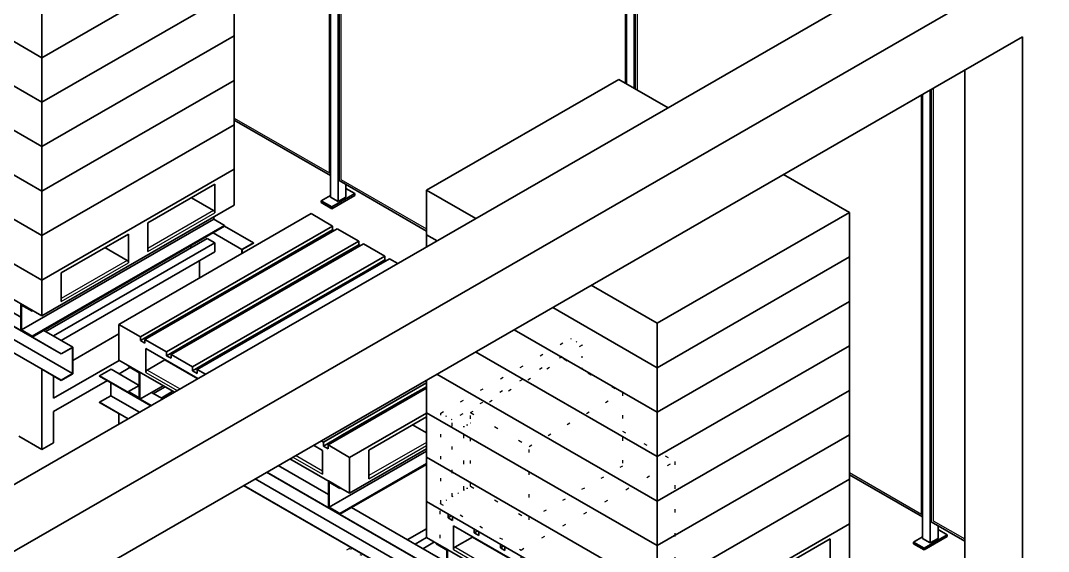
# Model space of a CAD drawing. Header units: millimetres. Extents: x 0 to 84100, y 0 to 59400.
# Drawn here: x 64822 to 68602, y 22544 to 24495 of the extents above; entities that cross this region are included whole.
import ezdxf

# ---------------------------------------------------------------- set-up
doc = ezdxf.new("R2010")
doc.units = ezdxf.units.MM
doc.header["$LTSCALE"] = 100
doc.linetypes.add('DOTTED', pattern=[0.0481, 0.0068, -0.0413])
for name, color, linetype, lineweight in [('Reference (ISO)', 7, 'DOTTED', 25), ('Visible (ISO)', 7, 'Continuous', 35), ('Visible Narrow (ISO)', 7, 'Continuous', 25)]:
    doc.layers.add(name, color=color, linetype=linetype, lineweight=lineweight)

msp = doc.modelspace()

# ---------------------------------------------------------------- linework, layer by layer
at = {"layer": 'Reference (ISO)', "ltscale": 17.54158}
for p, q in [((66367.27, 23051.89), (66844.56, 23326.74)), ((66886.99, 23302.31), (66409.69, 23027.46))]:
    msp.add_line(p, q, dxfattribs=at)
at = {"layer": 'Reference (ISO)', "ltscale": 4.910929}
for p, q in [((66844.56, 23326.74), (66886.99, 23302.31)), ((66409.69, 23027.46), (66367.27, 23051.89)), ((66409.69, 22745.4), (66452.12, 22769.83))]:
    msp.add_line(p, q, dxfattribs=at)
at = {"layer": 'Reference (ISO)', "ltscale": 8.973438}
msp.add_line((66886.99, 23212.68), (66886.99, 23302.31), dxfattribs=at)
at = {"layer": 'Reference (ISO)', "ltscale": 16.805267}
for p, q in [((66476.87, 23053.88), (66819.82, 23251.37)), ((66692.54, 22929.68), (67035.48, 23127.17)), ((67035.48, 22857.38), (66692.54, 22659.89))]:
    msp.add_line(p, q, dxfattribs=at)
at = {"layer": 'Reference (ISO)', "ltscale": 21.13652}
for p, q in [((66819.82, 23251.37), (67035.48, 23127.17)), ((66476.87, 23053.88), (66692.54, 22929.68)), ((66476.87, 22784.09), (66692.54, 22659.89))]:
    msp.add_line(p, q, dxfattribs=at)
at = {"layer": 'Reference (ISO)', "ltscale": 17.151768}
for p, q in [((67035.48, 23127.17), (67035.48, 22857.38)), ((66476.87, 22784.09), (66476.87, 23053.88)), ((66692.54, 22659.89), (66692.54, 22929.68))]:
    msp.add_line(p, q, dxfattribs=at)
at = {"layer": 'Reference (ISO)', "ltscale": 16.830288}
msp.add_line((66367.27, 22720.97), (66367.27, 23051.89), dxfattribs=at)
at = {"layer": 'Reference (ISO)', "ltscale": 17.931393}
msp.add_line((66409.69, 22745.4), (66409.69, 23027.46), dxfattribs=at)
at = {"layer": 'Reference (ISO)', "ltscale": 2.864667}
for p, q in [((66452.12, 23002.83), (66476.87, 23017.09)), ((66452.12, 22769.83), (66476.87, 22784.09))]:
    msp.add_line(p, q, dxfattribs=at)
at = {"layer": 'Reference (ISO)', "ltscale": 19.750519}
msp.add_line((66452.12, 22769.83), (66452.12, 23002.83), dxfattribs=at)
at = {"layer": 'Reference (ISO)', "ltscale": 18.88427}
msp.add_line((67035.48, 22985.65), (67228.17, 22874.69), dxfattribs=at)
at = {"layer": 'Reference (ISO)', "ltscale": 18.480019}
msp.add_line((66662.48, 22548.93), (67228.17, 22874.69), dxfattribs=at)
at = {"layer": 'Reference (ISO)', "ltscale": 18.265518}
for p, q in [((67228.17, 22874.69), (67228.17, 21869.1)), ((66365.5, 21714.37), (66365.5, 22719.95)), ((66662.48, 21543.35), (66662.48, 22548.93))]:
    msp.add_line(p, q, dxfattribs=at)
at = {"layer": 'Reference (ISO)', "ltscale": 5.115555}
msp.add_line((66365.5, 22719.95), (66409.69, 22745.4), dxfattribs=at)
at = {"layer": 'Reference (ISO)', "ltscale": 17.463617}
msp.add_line((66365.5, 22719.95), (66662.48, 22548.93), dxfattribs=at)
at = {"layer": 'Reference (ISO)', "ltscale": 18.900019}
msp.add_line((66032.1, 22555.07), (65324.99, 22147.87), dxfattribs=at)
at = {"layer": 'Reference (ISO)', "ltscale": 9.167153}
msp.add_line((66032.1, 22555.07), (66111.29, 22509.46), dxfattribs=at)
at = {"layer": 'Visible (ISO)'}
for p, q in [((65961.39, 23845.77), (65961.39, 25719.59)), ((65989.67, 23829.49), (65989.67, 25703.3)), ((65993.21, 23906.74), (65993.21, 25705.34)), ((67050.33, 24262.26), (67050.33, 25092.51)), ((67078.62, 24245.97), (67078.62, 25076.22)), ((67082.15, 24243.93), (67082.15, 25078.26)), ((64900.73, 24358.71), (64052.2, 24847.35)), ((64900.73, 24358.7), (64052.2, 24847.34)), ((62213.72, 21301.23), (68294.84, 24803.12)), ((68719.1, 24803.12), (62213.72, 21056.92)), ((65607.84, 24765.91), (64900.73, 24358.71)), ((65607.84, 24765.9), (64900.73, 24358.7)), ((64900.73, 24195.19), (64052.2, 24683.83)), ((64900.73, 24195.19), (64052.2, 24683.82)), ((65607.84, 24602.39), (64900.73, 24195.19)), ((65607.84, 24602.38), (64900.73, 24195.19)), ((65607.84, 24438.87), (65607.84, 24602.38)), ((64900.73, 24031.68), (64052.2, 24520.31)), ((64900.73, 24031.67), (64052.2, 24520.3)), ((64900.73, 24358.71), (64900.73, 24522.22)), ((64971.44, 23270.67), (62850.12, 24492.26)), ((62850.12, 24491.44), (64971.44, 23269.86)), ((62425.85, 20933.81), (68506.97, 24435.69)), ((65013.16, 23197.41), (62891.84, 24419)), ((65607.84, 24438.87), (64900.73, 24031.68)), ((65607.84, 24438.86), (64900.73, 24031.67)), ((65607.83, 24438.87), (65607.84, 24438.86)), ((65607.84, 24275.35), (65607.84, 24438.86)), ((68506.97, 22225.5), (68506.97, 24435.69)), ((64971.44, 23173.39), (62850.12, 24394.97)), ((64900.73, 23868.16), (64052.2, 24356.79)), ((64900.73, 23868.15), (64052.2, 24356.79)), ((64900.73, 24195.19), (64900.73, 24358.7)), ((68294.84, 22347.66), (68294.84, 24313.53)), ((65607.84, 24275.35), (64900.73, 23868.16)), ((65607.84, 24275.35), (64900.73, 23868.15)), ((65607.83, 24275.35), (65607.84, 24275.35)), ((65607.84, 24111.84), (65607.84, 24275.35)), ((66314.94, 23871.35), (67022.05, 24278.54)), ((67022.05, 24278.54), (67202.98, 24174.35)), ((68167.56, 22575.32), (68167.56, 24240.24)), ((68171.1, 22652.57), (68171.1, 24242.27)), ((64900.73, 23704.64), (64052.2, 24193.28)), ((64900.73, 23704.63), (64052.2, 24193.27)), ((64900.73, 24031.68), (64900.73, 24195.19)), ((68139.28, 22591.61), (68139.28, 24223.95)), ((65607.84, 24128.66), (65961.39, 23925.06)), ((65607.84, 24111.84), (64900.73, 23704.64)), ((65607.84, 24111.83), (64900.73, 23704.63)), ((65607.83, 24111.83), (65607.84, 24111.83)), ((65607.84, 23948.32), (65607.84, 24111.83)), ((64900.73, 23541.12), (64052.2, 24029.76)), ((64900.73, 23868.16), (64900.73, 24031.67)), ((65607.84, 23948.32), (64900.73, 23541.12)), ((65607.83, 23948.32), (65607.83, 23816.69)), ((67628.06, 23929.56), (67870.58, 23789.91)), ((64052.2, 23898.13), (64900.73, 23409.5)), ((65289.64, 23751.18), (65537.12, 23893.7)), ((65537.12, 23893.7), (65537.12, 23788.24)), ((65993.21, 23906.74), (66314.94, 23721.46)), ((66017.96, 23845.77), (66017.96, 23892.48)), ((64900.73, 23704.64), (64900.73, 23868.15)), ((65927.8, 23832.54), (65961.39, 23851.88)), ((66051.54, 23859.01), (65966.69, 23810.14)), ((65966.69, 23803.6), (66051.54, 23852.47)), ((66017.96, 23878.35), (66051.54, 23859.01)), ((66051.54, 23852.47), (66051.54, 23859.01)), ((66495.87, 23767.16), (66314.94, 23871.35)), ((66314.94, 23707.84), (66314.94, 23871.35)), ((65607.83, 23816.69), (64900.73, 23409.5)), ((65532.17, 23796.81), (65450.52, 23843.83)), ((65927.8, 23826), (65927.8, 23832.54)), ((65966.69, 23810.14), (65927.8, 23832.54)), ((65927.8, 23826), (65966.69, 23803.6)), ((65961.39, 23845.77), (65989.67, 23829.49)), ((65989.67, 23829.49), (66017.96, 23845.77)), ((64822.95, 23405.05), (64172.41, 23779.67)), ((65890.68, 23785.44), (65183.57, 23378.25)), ((65890.68, 23785.44), (65969.87, 23739.84)), ((65966.69, 23803.6), (65966.69, 23810.14)), ((67870.58, 23789.91), (67163.47, 23382.71)), ((67870.58, 23626.4), (67870.58, 23789.91)), ((65532.88, 23765.02), (64825.77, 23357.83)), ((65572.48, 23742.22), (64865.37, 23335.02)), ((64865.37, 23331.75), (65572.48, 23738.95)), ((65262.77, 23332.64), (65969.87, 23739.84)), ((65289.64, 23645.72), (65289.64, 23751.18)), ((65532.88, 23773.53), (65532.88, 23765.02)), ((65532.88, 23765.02), (65572.48, 23742.22)), ((65572.48, 23738.95), (65572.48, 23742.22)), ((65572.48, 23738.95), (65678.54, 23677.87)), ((65969.87, 23739.84), (65969.87, 23725.94)), ((64900.73, 23541.12), (64900.73, 23704.63)), ((64971.44, 23567.95), (65218.93, 23710.46)), ((65218.93, 23710.46), (65218.93, 23605)), ((65986.84, 23730.06), (65279.74, 23322.87)), ((65636.12, 23653.44), (65530.05, 23714.52)), ((65899.16, 23685.22), (65969.87, 23725.94)), ((65969.87, 23725.94), (65974.78, 23723.11)), ((65986.84, 23730.06), (66066.04, 23684.46)), ((66353.9, 23685.4), (66314.94, 23707.84)), ((66353.89, 23685.4), (66314.94, 23707.83)), ((66314.94, 23662.97), (66314.94, 23707.83)), ((66314.94, 23707.83), (66314.95, 23707.83)), ((65508.84, 23694.03), (64914.98, 23352.05)), ((65537.12, 23677.74), (64943.26, 23335.76)), ((65358.93, 23277.26), (66066.04, 23684.46)), ((66083.01, 23674.68), (65375.9, 23267.49)), ((65452.05, 23661.33), (65444.87, 23665.46)), ((65508.84, 23694.03), (65537.12, 23677.74)), ((65537.12, 23677.74), (65537.12, 23645.04)), ((65678.54, 23677.87), (65636.12, 23653.44)), ((65636.83, 23653.03), (65678.54, 23677.05)), ((65899.16, 23685.22), (65651.67, 23542.7)), ((65678.54, 23677.05), (65678.54, 23677.87)), ((65904.07, 23682.39), (65899.16, 23685.22)), ((65995.33, 23629.84), (66066.04, 23670.56)), ((66066.04, 23684.46), (66066.04, 23670.56)), ((66066.04, 23670.56), (66070.94, 23667.73)), ((66083.01, 23674.68), (66162.21, 23629.08)), ((65537.12, 23645.04), (64971.66, 23319.41)), ((65213.98, 23613.57), (65132.32, 23660.59)), ((65455.1, 23221.88), (66162.21, 23629.08)), ((65636.12, 23653.44), (65636.12, 23638.85)), ((65636.83, 23639.26), (65636.83, 23653.03)), ((65995.33, 23629.84), (65747.84, 23487.32)), ((65819.97, 23633.96), (65819.97, 23639.61)), ((66000.23, 23627.02), (65995.33, 23629.84)), ((66162.21, 23629.08), (66162.21, 23615.18)), ((67870.58, 23626.4), (67163.47, 23219.2)), ((67870.58, 23626.39), (67163.47, 23219.19)), ((67870.57, 23626.39), (67870.58, 23626.39)), ((67870.58, 23462.88), (67870.58, 23626.39)), ((66179.18, 23619.31), (65472.07, 23212.11)), ((65480.55, 23612.47), (65480.55, 23549.27)), ((65918.96, 23580.21), (65918.96, 23585.86)), ((65979.71, 23620.85), (65984.62, 23618.02)), ((66091.5, 23574.46), (66162.21, 23615.18)), ((66162.21, 23615.18), (66167.11, 23612.36)), ((66179.18, 23619.31), (66209.15, 23602.05)), ((64971.44, 23462.48), (64971.44, 23567.95)), ((66091.5, 23574.46), (65844.01, 23431.94)), ((65908.73, 23579.97), (65913.63, 23577.14)), ((66072.7, 23563.64), (66077.6, 23560.81)), ((66075.88, 23565.47), (66080.78, 23562.64)), ((66096.4, 23571.64), (66091.5, 23574.46)), ((64900.73, 23409.5), (64900.73, 23541.12)), ((65580.96, 23501.98), (65651.67, 23542.7)), ((65651.67, 23542.7), (65656.58, 23539.88)), ((65994.18, 23512.77), (65989.28, 23515.6)), ((66004.89, 23524.59), (66009.8, 23521.77)), ((67163.47, 23382.71), (66920.95, 23522.37)), ((65580.96, 23501.98), (65333.48, 23359.46)), ((65585.87, 23499.16), (65580.96, 23501.98)), ((65677.13, 23446.6), (65747.84, 23487.32)), ((65747.84, 23487.32), (65752.74, 23484.5)), ((65937.28, 23480.01), (65932.38, 23482.83)), ((65974.81, 23507.26), (65979.71, 23504.44)), ((64822.95, 23454.29), (64865.37, 23429.86)), ((64822.95, 23356.18), (64822.95, 23454.29)), ((64825.77, 23357.83), (64825.77, 23449.39)), ((64825.77, 23449.39), (64865.37, 23426.59)), ((65677.13, 23446.6), (65429.64, 23304.08)), ((65501.77, 23450.73), (65501.77, 23456.37)), ((65661.51, 23437.61), (65666.42, 23434.78)), ((65682.03, 23443.78), (65677.13, 23446.6)), ((65904.82, 23466), (65844.84, 23431.46)), ((65903.99, 23466.48), (65904.82, 23466)), ((65904.82, 23466), (65904.82, 23461.31)), ((67163.47, 23219.19), (66778.98, 23440.61)), ((67163.47, 23219.2), (66778.99, 23440.61)), ((67870.58, 23462.88), (67163.47, 23055.68)), ((67870.58, 23462.87), (67163.47, 23055.68)), ((67870.57, 23462.88), (67870.58, 23462.87)), ((67870.58, 23299.36), (67870.58, 23462.87)), ((64865.37, 23426.59), (64865.37, 23429.86)), ((64865.37, 23426.59), (64868.21, 23428.22)), ((65590.53, 23396.73), (65595.43, 23393.91)), ((65600.76, 23396.98), (65600.76, 23402.62)), ((65773.3, 23391.22), (65844.01, 23431.94)), ((65844.01, 23431.94), (65848.91, 23429.12)), ((65262.77, 23332.64), (65183.57, 23378.25)), ((65183.57, 23378.25), (65183.57, 23246.62)), ((65262.77, 23318.74), (65333.48, 23359.46)), ((65333.48, 23359.46), (65338.38, 23356.64)), ((65773.3, 23391.22), (65525.81, 23248.7)), ((65762.31, 23379.25), (65757.41, 23382.07)), ((65757.68, 23382.23), (65762.58, 23379.41)), ((65758.51, 23381.75), (65758.24, 23381.59)), ((65778.2, 23388.4), (65773.3, 23391.22)), ((67163.47, 23055.68), (66637, 23358.85)), ((67163.47, 23055.68), (66637.01, 23358.85)), ((67163.47, 23219.2), (67163.47, 23382.71)), ((64822.95, 23356.18), (64865.37, 23331.75)), ((64865.37, 23335.02), (64825.77, 23357.83)), ((64865.37, 23331.75), (64865.37, 23335.02)), ((65013.86, 23295.11), (64907.8, 23356.18)), ((65013.86, 23245.36), (65183.57, 23343.09)), ((65262.77, 23318.74), (65262.77, 23332.64)), ((65358.93, 23277.26), (65279.74, 23322.87)), ((65279.74, 23322.87), (65279.74, 23308.97)), ((65671.91, 23331.88), (65526.64, 23248.22)), ((65675.98, 23329.54), (65671.08, 23332.36)), ((65686.7, 23341.35), (65691.6, 23338.53)), ((65013.86, 23295.11), (64971.44, 23270.67)), ((64971.44, 23269.86), (65013.16, 23293.88)), ((65013.16, 23293.88), (65013.16, 23197.41)), ((65013.86, 23197), (65013.86, 23295.11)), ((65279.74, 23308.97), (65262.77, 23318.74)), ((65282.56, 23201.88), (65282.56, 23289.35)), ((65282.56, 23289.35), (65474.36, 23178.91)), ((65358.93, 23263.36), (65429.64, 23304.08)), ((65429.64, 23304.08), (65434.55, 23301.26)), ((67870.58, 23299.36), (67163.47, 22892.17)), ((67870.58, 23299.36), (67163.47, 22892.16)), ((67870.57, 23299.36), (67870.58, 23299.36)), ((67870.58, 23135.85), (67870.58, 23299.36)), ((65184.67, 23245.99), (64943.15, 23106.91)), ((64971.44, 23270.67), (64971.44, 23269.86)), ((65387.76, 23129.04), (65183.57, 23246.62)), ((65287.51, 23210.45), (65353.28, 23248.32)), ((65353.28, 23248.63), (65353.28, 23248.32)), ((65353.28, 23248.32), (65353.55, 23248.48)), ((65474.08, 23178.75), (65353.28, 23248.32)), ((65358.93, 23263.36), (65358.93, 23277.26)), ((65375.9, 23253.59), (65358.93, 23263.36)), ((65455.1, 23221.88), (65375.9, 23267.49)), ((65375.9, 23267.49), (65375.9, 23253.59)), ((65455.1, 23207.98), (65525.81, 23248.7)), ((65525.81, 23248.7), (65530.71, 23245.88)), ((67163.47, 22892.17), (66495.03, 23277.09)), ((67163.47, 22892.16), (66495.03, 23277.09)), ((64900.73, 23213.29), (64900.73, 22918.97)), ((64971.44, 23172.57), (64900.73, 23213.29)), ((65112.86, 23189.23), (65155.29, 23213.67)), ((65258.51, 23154.22), (65155.29, 23213.67)), ((65184.5, 23196.84), (65224.42, 23219.83)), ((65218.93, 23226.26), (65261.35, 23201.83)), ((65218.93, 23222.99), (65218.93, 23226.26)), ((65218.93, 23222.99), (65258.52, 23200.19)), ((65369.17, 23239.48), (65368.89, 23239.33)), ((65455.1, 23207.98), (65455.1, 23221.88)), ((65472.07, 23198.21), (65455.1, 23207.98)), ((65502.04, 23194.85), (65472.07, 23212.11)), ((65472.07, 23212.11), (65472.07, 23198.21)), ((67163.47, 23055.68), (67163.47, 23219.19)), ((64943.15, 23188.86), (64943.15, 23106.91)), ((64943.15, 23057.86), (65141.37, 23172)), ((65013.16, 23197.41), (64971.44, 23173.39)), ((64971.44, 23172.57), (65013.86, 23197)), ((64971.44, 23173.39), (64971.44, 23172.57)), ((65112.86, 23188.42), (65112.86, 23189.23)), ((65302.57, 23079.98), (65112.86, 23189.23)), ((65112.86, 23188.42), (65301.86, 23079.58)), ((65258.52, 23200.19), (65258.52, 23108.62)), ((65261.35, 23103.72), (65261.35, 23201.83)), ((65432.86, 23202.49), (65433.13, 23202.65)), ((65440.32, 23198.51), (65440.04, 23198.35)), ((65468.71, 23182.16), (65468.44, 23182)), ((66314.94, 23053.77), (66314.94, 23173.39)), ((67163.47, 22728.64), (66353.05, 23195.33)), ((67163.47, 22728.65), (66353.06, 23195.34)), ((65154.58, 23115.97), (65154.58, 23164.39)), ((65218.93, 23131.43), (65258.52, 23154.23)), ((65261.35, 23103.72), (65346.53, 23152.78)), ((65353.71, 23148.64), (65310.96, 23124.02)), ((65382.11, 23132.29), (65339.35, 23107.67)), ((65935.93, 22944.99), (66314.94, 23163.25)), ((66314.94, 23143.7), (65952.9, 22935.22)), ((66254.13, 23114.33), (66314.94, 23149.35)), ((67870.58, 23135.85), (67163.47, 22728.65)), ((67870.58, 23135.84), (67163.47, 22728.64)), ((67870.57, 23135.84), (67870.58, 23135.84)), ((67870.58, 22972.33), (67870.58, 23135.84)), ((65112.86, 23091.95), (65154.58, 23115.97)), ((65259.82, 23055.37), (65154.58, 23115.97)), ((65258.52, 23108.62), (65218.93, 23131.43)), ((65218.93, 23128.15), (65218.93, 23131.43)), ((65218.93, 23128.15), (65261.35, 23103.72)), ((65345, 23104.42), (65303.78, 23128.15)), ((66254.13, 23114.33), (66006.64, 22971.81)), ((66243.14, 23102.35), (66238.24, 23105.18)), ((66238.51, 23105.34), (66243.42, 23102.51)), ((66259.03, 23111.51), (66254.13, 23114.33)), ((64943.15, 23057.86), (64943.15, 22943.4)), ((65218.1, 23031.34), (65112.86, 23091.95)), ((65112.86, 23091.13), (65112.86, 23091.95)), ((65183.57, 23050.41), (65112.86, 23091.13)), ((66167.53, 23064.46), (66172.43, 23061.64)), ((65183.57, 23050.41), (65183.57, 23011.45)), ((66032.1, 22889.61), (66314.94, 23052.49)), ((66102.81, 22916.43), (66314.94, 23038.59)), ((66156.81, 23052.64), (66151.91, 23055.47)), ((67163.47, 22565.13), (66314.94, 23053.77)), ((67163.47, 22565.12), (66314.94, 23053.76)), ((66314.94, 22890.25), (66314.94, 23053.76)), ((66314.94, 23053.76), (66314.95, 23053.76)), ((67163.47, 22892.17), (67163.47, 23055.68)), ((66263.69, 23009.08), (66314.94, 22979.57)), ((64900.73, 22918.97), (64815.87, 22967.83)), ((64943.15, 22943.4), (64900.73, 22918.97)), ((65935.93, 22944.99), (65927.13, 22950.06)), ((65935.93, 22931.09), (66006.64, 22971.81)), ((65935.93, 22931.09), (65935.93, 22944.99)), ((66006.64, 22971.81), (66011.55, 22968.99)), ((67870.58, 22972.33), (67163.47, 22565.13)), ((67870.58, 22972.32), (67163.47, 22565.12)), ((67870.57, 22972.32), (67870.58, 22972.32)), ((67870.58, 22808.81), (67870.58, 22972.32)), ((65933.1, 22914.42), (65899.17, 22933.96)), ((65899.44, 22934.12), (65933.1, 22914.73)), ((65933.1, 22914.73), (65933.1, 22827.26)), ((65952.9, 22921.32), (65935.93, 22931.09)), ((66032.1, 22889.61), (65952.9, 22935.22)), ((65952.9, 22935.22), (65952.9, 22921.32)), ((66314.94, 22912.35), (65957.14, 22706.31)), ((66314.94, 22920.86), (66032.1, 22757.99)), ((66102.81, 22810.97), (66102.81, 22916.43)), ((66032.1, 22757.99), (65812.84, 22884.25)), ((66032.1, 22757.99), (66032.1, 22889.61)), ((67163.47, 22401.61), (66314.94, 22890.25)), ((66314.94, 22890.24), (66314.95, 22890.25)), ((67163.47, 22401.61), (66314.94, 22890.24)), ((66314.94, 22726.73), (66314.94, 22890.24)), ((67163.47, 22728.65), (67163.47, 22892.16)), ((65726.95, 22834.79), (67234.18, 21966.83)), ((67234.18, 21967.65), (65727.66, 22835.19)), ((65954.32, 22753.53), (65770.09, 22859.63)), ((66314.94, 22866.75), (65996.74, 22683.51)), ((65996.74, 22680.24), (66314.94, 22863.48)), ((67275.9, 21894.38), (65684.91, 22810.57)), ((65954.32, 22802.78), (65996.74, 22778.35)), ((65954.32, 22704.67), (65954.32, 22802.78)), ((65957.14, 22706.31), (65957.14, 22797.88)), ((65957.14, 22797.88), (65996.74, 22775.08)), ((67870.58, 22808.81), (67163.47, 22401.61)), ((67870.58, 22808.8), (67163.47, 22401.61)), ((67870.57, 22808.81), (67870.58, 22808.8)), ((67870.58, 22825.63), (68139.28, 22670.9)), ((67870.58, 22645.29), (67870.58, 22808.8)), ((66131.09, 22504.77), (65642.48, 22786.14)), ((67234.18, 21870.36), (65643.19, 22786.55)), ((65996.74, 22775.08), (65996.74, 22778.35)), ((65996.74, 22775.08), (65999.58, 22776.71)), ((66314.94, 22726.73), (66314.94, 22595.11)), ((67163.47, 22238.1), (66314.94, 22726.73)), ((67163.47, 22565.13), (67163.47, 22728.64)), ((65954.32, 22704.67), (65996.74, 22680.24)), ((65996.74, 22683.51), (65957.14, 22706.31)), ((65996.74, 22680.24), (65996.74, 22683.51)), ((66389.88, 22502.71), (66039.17, 22704.67)), ((66394.14, 22667.23), (66394.14, 22681.13)), ((66406.2, 22674.18), (66394.14, 22667.23)), ((66411.11, 22657.46), (66394.14, 22667.23)), ((66411.11, 22671.35), (66411.11, 22657.46)), ((67870.58, 22645.29), (67163.47, 22238.1)), ((67870.58, 22645.29), (67870.58, 22513.67)), ((68171.1, 22652.57), (68294.84, 22581.31)), ((66314.94, 22627.11), (66244.39, 22586.49)), ((66413.94, 22550.36), (66413.94, 22637.84)), ((66413.94, 22637.84), (66703.85, 22470.89)), ((66490.3, 22611.85), (66490.3, 22625.75)), ((66502.37, 22618.8), (66490.3, 22611.85)), ((66507.27, 22602.08), (66490.3, 22611.85)), ((66507.27, 22615.97), (66507.27, 22602.08)), ((68229.43, 22604.84), (68144.58, 22555.98)), ((68195.84, 22591.61), (68195.84, 22638.32)), ((68195.84, 22624.19), (68229.43, 22604.84)), ((68229.43, 22598.3), (68229.43, 22604.84)), ((66315.43, 22594.82), (66272.68, 22570.2)), ((66343.83, 22578.47), (66301.07, 22553.85)), ((66314.94, 22595.11), (67163.47, 22106.47)), ((66350.3, 22574.75), (66392.72, 22550.32)), ((66350.3, 22571.48), (66350.3, 22574.75)), ((66350.3, 22571.48), (66389.89, 22548.67)), ((66484.65, 22596.81), (66418.89, 22558.94)), ((66484.65, 22597.12), (66484.65, 22596.81)), ((66484.65, 22596.81), (66484.92, 22596.96)), ((66703.85, 22470.57), (66484.65, 22596.81)), ((66500.54, 22587.97), (66500.26, 22587.81)), ((66586.47, 22556.47), (66586.47, 22570.37)), ((67163.47, 22401.61), (67163.47, 22565.12)), ((67552.38, 22448.16), (67799.87, 22590.68)), ((67799.87, 22590.68), (67799.87, 22485.21)), ((68105.69, 22578.38), (68139.28, 22597.72)), ((68105.69, 22571.84), (68105.69, 22578.38)), ((68144.58, 22555.98), (68105.69, 22578.38)), ((68105.69, 22571.84), (68144.58, 22549.44)), ((68139.28, 22591.61), (68167.56, 22575.32)), ((68144.58, 22549.44), (68229.43, 22598.3)), ((68167.56, 22575.32), (68195.84, 22591.61)), ((66389.89, 22548.67), (66389.89, 22457.11)), ((66392.72, 22452.21), (66392.72, 22550.32)), ((66564.23, 22550.98), (66564.51, 22551.13)), ((66598.54, 22563.42), (66586.47, 22556.47)), ((66603.44, 22546.7), (66586.47, 22556.47)), ((66603.44, 22560.6), (66603.44, 22546.7)), ((68144.58, 22549.44), (68144.58, 22555.98))]:
    msp.add_line(p, q, dxfattribs=at)
for centre, major_axis, start_param, end_param in [((65532.17, 23791.09), (3.49, -6.07), 0.7873319, 2.3581282), ((65213.98, 23607.85), (3.49, -6.07), 0.7873319, 2.3581282), ((65287.51, 23204.73), (3.49, 6.07), 0.7834645, 2.3542608), ((66418.89, 22553.21), (3.49, 6.07), 0.7834645, 2.3542608)]:
    msp.add_ellipse(centre, major_axis=major_axis, ratio=0.5780931, start_param=start_param, end_param=end_param, dxfattribs=at)
at = {"layer": 'Visible Narrow (ISO)'}
for p, q in [((65957.85, 23935.27), (65957.85, 25717.52)), ((66000.28, 25693.09), (66000.28, 23910.84)), ((67046.8, 24264.29), (67046.8, 25090.44)), ((67089.22, 25066.01), (67089.22, 24239.86)), ((68178.17, 24246.35), (68178.17, 22656.68)), ((68135.74, 22681.11), (68135.74, 24221.92)), ((65607.84, 24136.83), (65957.85, 23935.27)), ((66000.28, 23910.84), (66314.94, 23729.64)), ((65532.17, 23796.81), (65289.64, 23657.14)), ((65289.64, 23645.72), (65537.12, 23788.24)), ((65213.98, 23613.57), (64971.44, 23473.91)), ((64971.44, 23462.48), (65218.93, 23605)), ((66070.65, 23562.46), (66075.56, 23559.64)), ((65408.32, 23140.88), (65287.51, 23210.45)), ((65282.56, 23201.88), (65398.4, 23135.17)), ((66314.94, 22944.55), (66102.81, 22822.39)), ((66102.81, 22810.97), (66314.94, 22933.13)), ((65823.49, 22890.38), (65933.1, 22827.26)), ((65933.1, 22838.68), (65833.41, 22896.09)), ((67870.58, 22833.81), (68135.74, 22681.11)), ((68178.17, 22656.68), (68294.84, 22589.49)), ((66413.94, 22550.36), (66703.85, 22383.41)), ((66703.85, 22394.84), (66418.89, 22558.94))]:
    msp.add_line(p, q, dxfattribs=at)

doc.saveas('drawing.dxf')
